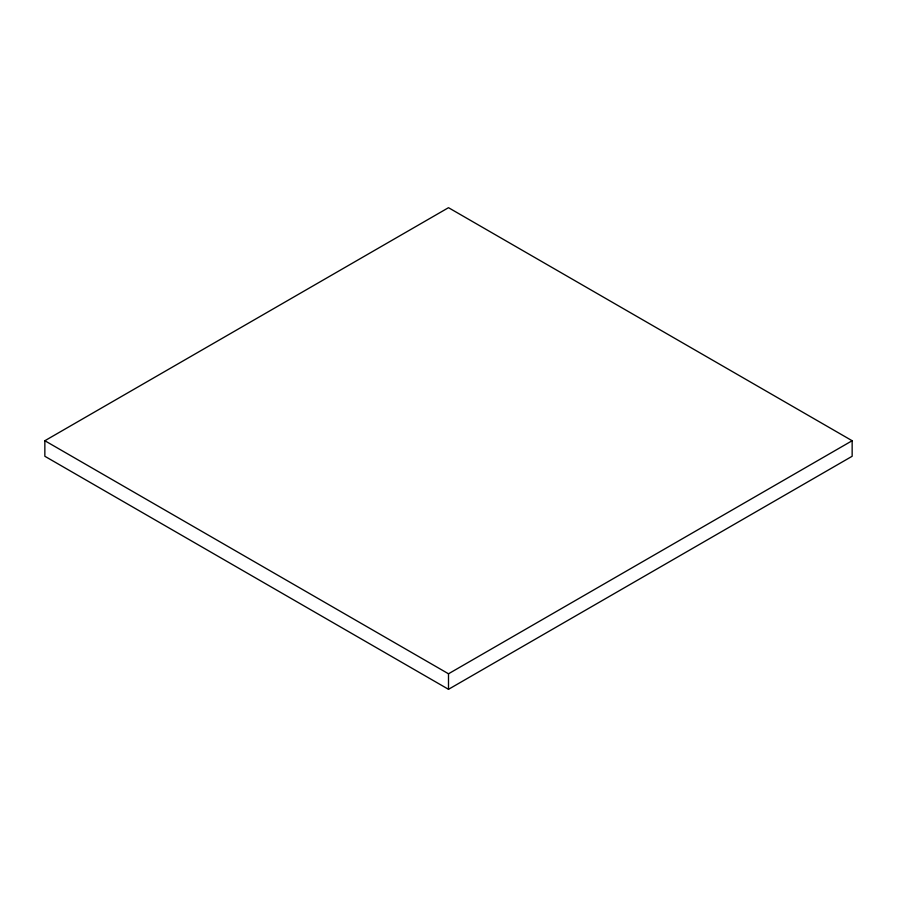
<?xml version="1.0" encoding="UTF-8"?>
<svg xmlns="http://www.w3.org/2000/svg" width="897" height="897" viewBox="0 0 897 897"><rect width="100%" height="100%" fill="white"/><g stroke="black" fill="none" stroke-linecap="round" stroke-linejoin="round"><path stroke-width="1.35" d="M44.85 440.73L448.5 207.689L852.15 440.73L852.15 456.27L448.5 689.311L44.85 456.27L44.85 440.73L448.5 673.782L852.15 440.73M448.5 673.782L448.5 689.311"/></g></svg>
